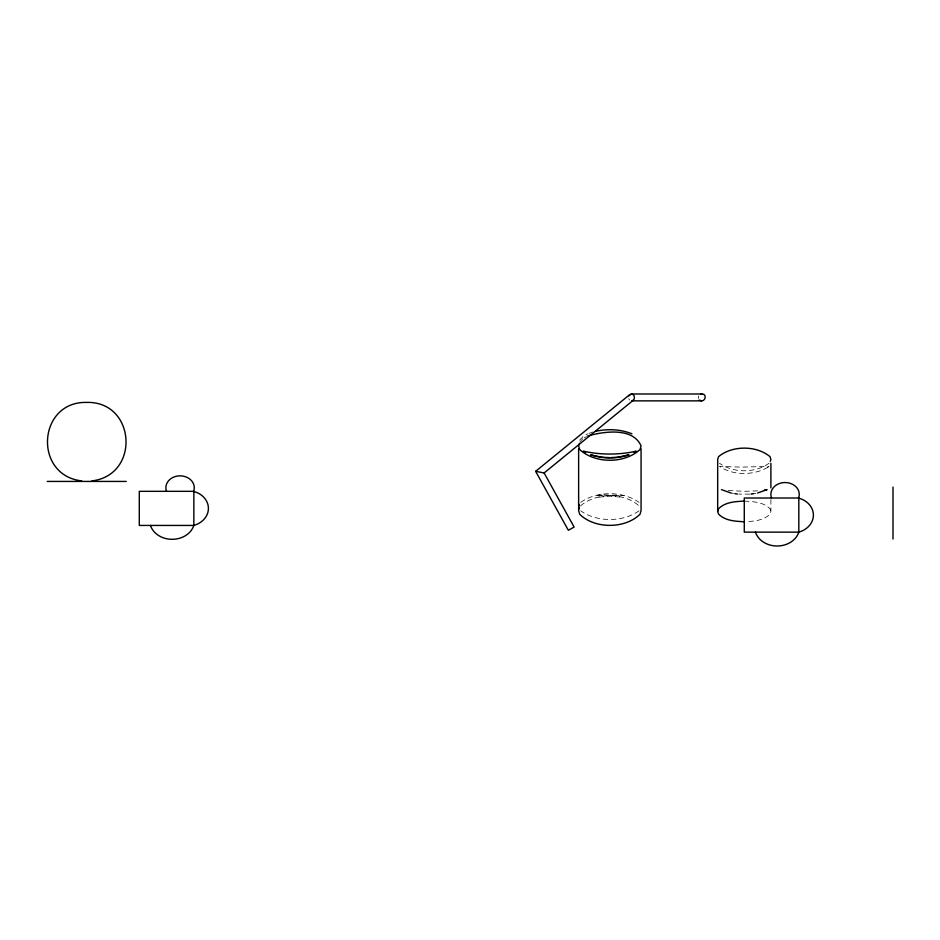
<?xml version="1.0" encoding="UTF-8"?>
<svg xmlns="http://www.w3.org/2000/svg" width="940" height="940" viewBox="0 0 940 940"><rect width="100%" height="100%" fill="white"/><g stroke="black" fill="none" stroke-linecap="round" stroke-linejoin="round"><path stroke-width="0.7" stroke-dasharray="4.7 3.53" d="M770.894 499.598L770.894 511.419L769.989 514.098C763.797 520.525 754.08 521.242 745.667 521.688M698.749 395.952L698.291 398.584M579.686 442.235L582.812 438.686M580.473 505.943C596.007 492.266 625.041 492.161 640.011 506.813M579.686 440.12L582.812 436.712L587.77 433.798M769.096 463.209C755.443 473.29 733.118 473.29 719.464 463.209M580.732 502.348C596.912 490.833 622.785 490.833 638.965 502.348M638.965 510.855C622.785 522.358 596.912 522.358 580.732 510.855M584.151 437.864L586.56 436.571M589.063 433.352L592.94 432.012M598.933 497.154L609.849 496.167L620.776 497.154M751.178 494.041L756.3 493.206M757.593 490.856L744.28 491.315L726.843 490.445M749.791 494.111L738.781 494.111M744.28 501.091C753.128 501.549 763.433 501.995 769.989 508.752L770.894 511.419M730.979 492.995L733.553 493.418M629.659 400.052L628.743 398.584M767.839 467.321C753.668 475.511 733.282 475.84 719.605 466.405L741.519 467.133L768.967 466.405L767.839 467.321M601.764 494.887L595.807 495.451L623.89 495.451L601.764 494.887"/><path stroke-width="1.41" d="M579.275 443.715L578.629 445.924L579.686 449.531C595.138 463.831 624.559 463.831 640.011 449.531L641.068 445.924C632.867 427.089 603.974 431.437 587.77 435.937M770.295 461.376L770.894 459.472L769.989 456.629C756.371 445.29 732.201 445.29 718.583 456.629L717.678 459.472L717.678 511.419L718.583 514.098C725.128 520.854 735.444 521.301 744.28 521.759M579.334 504.439L578.629 506.601L579.334 508.763M717.678 511.419L718.583 508.752C725.128 501.995 735.444 501.549 744.28 501.091M628.789 395.952L631.186 393.989L701.898 393.989C706.668 393.59 705.94 400.945 701.628 400.863L631.845 400.863C635.71 400.393 635.076 393.743 631.186 393.989M535.636 471.328L544.119 472.961L574.129 527.058L568.336 530.266L535.636 471.328L629.753 394.589M544.119 472.961L633.278 400.264M634.101 452.446L636.274 451.165C619.19 455.007 600.519 455.007 583.423 451.165L585.596 452.446M757.593 492.995L767.099 489.634L764.432 490.081M91.826 480.904C140.565 475.217 135.713 401.11 86.75 402.414C37.8 401.11 32.947 475.217 81.686 480.904M700.97 394.177L701.898 393.989M595.49 431.331C607.522 428.663 620.435 429.169 631.927 433.798M751.178 494.041L753.739 493.618M611.2 457.569L617.933 457.204L629.025 454.819C616.758 458.967 602.939 458.967 590.673 454.819L601.764 457.204L609.849 457.639M47.212 481.433L126.301 481.433M701.628 400.863L699.149 400.052M734.833 493.618L737.395 494.041M730.979 492.995L721.474 489.634M893 487.085L893 539.031M770.894 463.267L770.894 487.872M641.068 448.768L641.068 510.549L640.011 514.286C624.818 529.067 594.879 529.067 579.686 514.286L578.629 510.549L578.629 448.768M755.455 532.134A22.454 18.718 0 0 0 777.145 546.011A22.454 18.718 0 0 0 798.824 532.134A21.573 17.989 0 0 0 813.3 516.871A21.573 17.989 0 0 0 802.666 499.551L798.577 498.012A14.206 11.844 0 0 0 785.065 482.526A14.206 11.844 0 0 0 771.552 498.012M150.459 525.437A22.454 18.718 0 0 0 172.149 539.313A22.454 18.718 0 0 0 193.84 525.437A21.573 17.989 0 0 0 208.316 510.173A21.573 17.989 0 0 0 197.67 492.854L193.581 491.326A14.206 11.844 0 0 0 180.081 475.84A14.206 11.844 0 0 0 166.568 491.326M193.84 491.326L139.296 491.326L139.296 525.437L193.84 525.437L193.84 491.326M798.824 498.012L744.28 498.012L744.28 532.134L798.824 532.134L798.824 498.012"/></g></svg>
